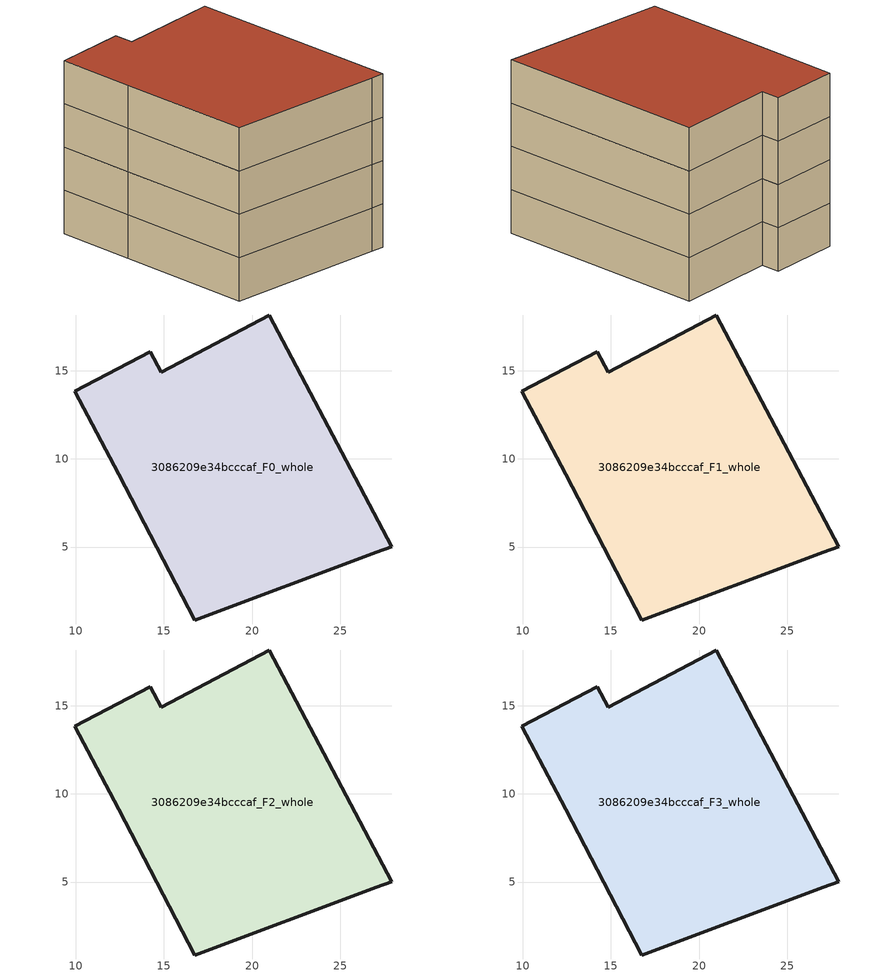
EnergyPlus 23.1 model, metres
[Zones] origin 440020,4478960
3086209e34bcccaf_F0_whole
 floor ground (EU_floor_Construction): 20.97,18.15 27.91,5.02 27.03,4.69 16.76,0.87 12.43,9.12 9.95,13.84 14.23,16.06 14.86,14.9 z0
 wall outside (EU_wall_Construction): 16.76,0.87 27.03,4.69 27.91,5.02 20.97,18.15 14.86,14.9 14.23,16.06 9.95,13.84 12.43,9.12 16.76,0.87 z0:3
3086209e34bcccaf_F1_whole
 floor to 3086209e34bcccaf_F0_whole (EU_floor_Construction): 20.97,18.15 27.91,5.02 27.03,4.69 16.76,0.87 12.43,9.12 9.95,13.84 14.23,16.06 14.86,14.9 z3
 wall outside (EU_wall_Construction): 16.76,0.87 27.03,4.69 27.91,5.02 20.97,18.15 14.86,14.9 14.23,16.06 9.95,13.84 12.43,9.12 16.76,0.87 z3:6
3086209e34bcccaf_F2_whole
 floor to 3086209e34bcccaf_F1_whole (EU_floor_Construction): 20.97,18.15 27.91,5.02 27.03,4.69 16.76,0.87 12.43,9.12 9.95,13.84 14.23,16.06 14.86,14.9 z6
 wall outside (EU_wall_Construction): 16.76,0.87 27.03,4.69 27.91,5.02 20.97,18.15 14.86,14.9 14.23,16.06 9.95,13.84 12.43,9.12 16.76,0.87 z6:9
3086209e34bcccaf_F3_whole
 floor to 3086209e34bcccaf_F2_whole (EU_floor_Construction): 20.97,18.15 27.91,5.02 27.03,4.69 16.76,0.87 12.43,9.12 9.95,13.84 14.23,16.06 14.86,14.9 z9
 wall outside (EU_wall_Construction): 16.76,0.87 27.03,4.69 27.91,5.02 20.97,18.15 14.86,14.9 14.23,16.06 9.95,13.84 12.43,9.12 16.76,0.87 z9:12
 roof outside (EU_roof_Construction): 27.03,4.69 27.91,5.02 20.97,18.15 14.86,14.9 14.23,16.06 9.95,13.84 12.43,9.12 16.76,0.87 z12
[Building]
EU S2 Campaign: North Axis=0; Terrain=City; Solar Distribution=FullExterior
[Site:Location]
Madrid: Latitude=40.5; Longitude=-3.5; Time Zone=1; Elevation=609
[SizingPeriod:WeatherFileDays]
AnnualSizingPeriod: Begin Month=1; Begin Day of Month=1; End Month=12; End Day of Month=31; Day of Week for Start Day=Monday; Use Weather File Daylight Saving Period=No; Use Weather File Rain and Snow Indicators=No
[MATERIAL]
EU_InternalMass_Material: Roughness=MediumRough; Thickness=0.1; Conductivity=1; Density=1800; Specific Heat=900; Thermal Absorptance=0.9; Solar Absorptance=0.7; Visible Absorptance=0.7
[MATERIAL:NOMASS] Roughness=MediumRough; Thermal Absorptance=0.9; Solar Absorptance=0.7; Visible Absorptance=0.7
Name | Thermal Resistance
EU_wall_NoMass | 0.609216
EU_roof_NoMass | 0.513268
EU_floor_NoMass | 0.568163
[CONSTRUCTION]
EU_wall_Construction: EU_wall_NoMass
EU_roof_Construction: EU_roof_NoMass
EU_floor_Construction: EU_floor_NoMass
EU_InternalMass_Construction: EU_InternalMass_Material
[ZONE] Type=1; Multiplier=1; Ceiling Height=autocalculate; Volume=516.531; Floor Area=autocalculate; Part of Total Floor Area=Yes
3086209e34bcccaf_F0_whole; 3086209e34bcccaf_F1_whole; 3086209e34bcccaf_F2_whole; 3086209e34bcccaf_F3_whole
[INTERNALMASS] Construction=EU_InternalMass_Construction; Surface Area=172.177
Name | Zone or ZoneList
3086209e34bcccaf_F0_whole_EU_InternalMass | 3086209e34bcccaf_F0_whole
3086209e34bcccaf_F1_whole_EU_InternalMass | 3086209e34bcccaf_F1_whole
3086209e34bcccaf_F2_whole_EU_InternalMass | 3086209e34bcccaf_F2_whole
3086209e34bcccaf_F3_whole_EU_InternalMass | 3086209e34bcccaf_F3_whole
[OTHEREQUIPMENT] Fuel Type=Electricity; Design Level Calculation Method=Watts/Area; Power per Zone Floor Area=1; Fraction Latent=0; Fraction Radiant=0; Fraction Lost=0; Carbon Dioxide Generation Rate=0; EndUse Subcategory=EU_Step8_InternalGains
Name | Zone or ZoneList or Space or SpaceList | Schedule
EU_Step8_InternalGain_3086209e34bcccaf_F0_whole_f000 | 3086209e34bcccaf_F0_whole | EU_Step8_GainSchedule_3086209e34bcccaf_F0_whole_f000
EU_Step8_InternalGain_3086209e34bcccaf_F1_whole_f000 | 3086209e34bcccaf_F1_whole | EU_Step8_GainSchedule_3086209e34bcccaf_F1_whole_f000
EU_Step8_InternalGain_3086209e34bcccaf_F2_whole_f000 | 3086209e34bcccaf_F2_whole | EU_Step8_GainSchedule_3086209e34bcccaf_F2_whole_f000
EU_Step8_InternalGain_3086209e34bcccaf_F3_whole_f000 | 3086209e34bcccaf_F3_whole | EU_Step8_GainSchedule_3086209e34bcccaf_F3_whole_f000
[ZONEVENTILATION:DESIGNFLOWRATE] Schedule=EU_AlwaysOn; Design Flow Rate Calculation Method=AirChanges/Hour; Air Changes per Hour=0.752966; Ventilation Type=Natural; Fan Pressure Rise=0; Fan Total Efficiency=1; Constant Term Coefficient=1; Temperature Term Coefficient=0; Velocity Term Coefficient=0; Velocity Squared Term Coefficient=0; Minimum Indoor Temperature=-100; Maximum Indoor Temperature=100; Delta Temperature=-100; Minimum Outdoor Temperature=-100; Maximum Outdoor Temperature=100; Maximum Wind Speed=40
Name | Zone or ZoneList or Space or SpaceList
EU_ConstantAir_3086209e34bcccaf_F0_whole | 3086209e34bcccaf_F0_whole
EU_ConstantAir_3086209e34bcccaf_F1_whole | 3086209e34bcccaf_F1_whole
EU_ConstantAir_3086209e34bcccaf_F2_whole | 3086209e34bcccaf_F2_whole
EU_ConstantAir_3086209e34bcccaf_F3_whole | 3086209e34bcccaf_F3_whole
[HVACTEMPLATE:THERMOSTAT] Constant Heating Setpoint=20; Constant Cooling Setpoint=50
EU_HeatOnly_3086209e34bcccaf_F0_whole; EU_HeatOnly_3086209e34bcccaf_F1_whole; EU_HeatOnly_3086209e34bcccaf_F2_whole; EU_HeatOnly_3086209e34bcccaf_F3_whole
[HVACTEMPLATE:ZONE:IDEALLOADSAIRSYSTEM] System Availability Schedule=EU_AlwaysOn; Maximum Heating Supply Air Temperature=50; Minimum Cooling Supply Air Temperature=13; Maximum Heating Supply Air Humidity Ratio=0.0156; Minimum Cooling Supply Air Humidity Ratio=0.0077; Heating Limit=NoLimit; Cooling Limit=NoLimit; Heating Availability Schedule=EU_AlwaysOn; Cooling Availability Schedule=EU_CoolingOff; Dehumidification Control Type=ConstantSensibleHeatRatio; Cooling Sensible Heat Ratio=0.7; Dehumidification Setpoint=60; Humidification Control Type=None; Humidification Setpoint=30; Outdoor Air Method=None; Outdoor Air Flow Rate per Person=0.00944; Outdoor Air Flow Rate per Zone Floor Area=0; Outdoor Air Flow Rate per Zone=0; Demand Controlled Ventilation Type=None; Outdoor Air Economizer Type=NoEconomizer; Heat Recovery Type=None; Sensible Heat Recovery Effectiveness=0.7; Latent Heat Recovery Effectiveness=0.65
Name | Template Thermostat
3086209e34bcccaf_F0_whole | EU_HeatOnly_3086209e34bcccaf_F0_whole
3086209e34bcccaf_F1_whole | EU_HeatOnly_3086209e34bcccaf_F1_whole
3086209e34bcccaf_F2_whole | EU_HeatOnly_3086209e34bcccaf_F2_whole
3086209e34bcccaf_F3_whole | EU_HeatOnly_3086209e34bcccaf_F3_whole
[SIZING:ZONE] Zone Cooling Design Supply Air Temperature Input Method=SupplyAirTemperature; Zone Cooling Design Supply Air Temperature=13; Zone Heating Design Supply Air Temperature Input Method=SupplyAirTemperature; Zone Heating Design Supply Air Temperature=50; Zone Cooling Design Supply Air Humidity Ratio=0.008; Zone Heating Design Supply Air Humidity Ratio=0.008; Cooling Design Air Flow Method=DesignDay; Cooling Design Air Flow Rate=0; Cooling Minimum Air Flow per Zone Floor Area=0.000762; Cooling Minimum Air Flow=0; Cooling Minimum Air Flow Fraction=0.2; Heating Design Air Flow Method=DesignDay; Heating Design Air Flow Rate=0; Heating Maximum Air Flow per Zone Floor Area=0.002032; Heating Maximum Air Flow=0.141576; Heating Maximum Air Flow Fraction=0.3; Account for Dedicated Outdoor Air System=No; Dedicated Outdoor Air System Control Strategy=NeutralSupplyAir; Dedicated Outdoor Air Low Setpoint Temperature for Design=autosize; Dedicated Outdoor Air High Setpoint Temperature for Design=autosize; Zone Load Sizing Method=Sensible Load Only No Latent Load; Zone Latent Cooling Design Supply Air Humidity Ratio Input Method=HumidityRatioDifference; Zone Cooling Design Supply Air Humidity Ratio Difference=0.005; Zone Latent Heating Design Supply Air Humidity Ratio Input Method=HumidityRatioDifference; Zone Humidification Design Supply Air Humidity Ratio Difference=0.005
3086209e34bcccaf_F0_whole; 3086209e34bcccaf_F1_whole; 3086209e34bcccaf_F2_whole; 3086209e34bcccaf_F3_whole
[SCHEDULE:CONSTANT]
Name | Hourly Value
EU_AlwaysOn | 1
EU_CoolingOff | 0
[SCHEDULE:FILE] Column Number=1; Rows to Skip at Top=0; Number of Hours of Data=8760; Column Separator=Comma; Interpolate to Timestep=No; Minutes per Item=60; Adjust Schedule for Daylight Savings=Yes
Name | File
EU_Step8_GainSchedule_3086209e34bcccaf_F0_whole_f000 | C:\Users\o_iseri\Desktop\OpenUBEM\openubem\outputs\eu_evidence\EU-11\ES-MAD-BERRUGUETE\idfs\3086209e34bcccaf\3086209e34bcccaf_F0_whole_f000_gain.csv
EU_Step8_GainSchedule_3086209e34bcccaf_F1_whole_f000 | C:\Users\o_iseri\Desktop\OpenUBEM\openubem\outputs\eu_evidence\EU-11\ES-MAD-BERRUGUETE\idfs\3086209e34bcccaf\3086209e34bcccaf_F1_whole_f000_gain.csv
EU_Step8_GainSchedule_3086209e34bcccaf_F2_whole_f000 | C:\Users\o_iseri\Desktop\OpenUBEM\openubem\outputs\eu_evidence\EU-11\ES-MAD-BERRUGUETE\idfs\3086209e34bcccaf\3086209e34bcccaf_F2_whole_f000_gain.csv
EU_Step8_GainSchedule_3086209e34bcccaf_F3_whole_f000 | C:\Users\o_iseri\Desktop\OpenUBEM\openubem\outputs\eu_evidence\EU-11\ES-MAD-BERRUGUETE\idfs\3086209e34bcccaf\3086209e34bcccaf_F3_whole_f000_gain.csv
